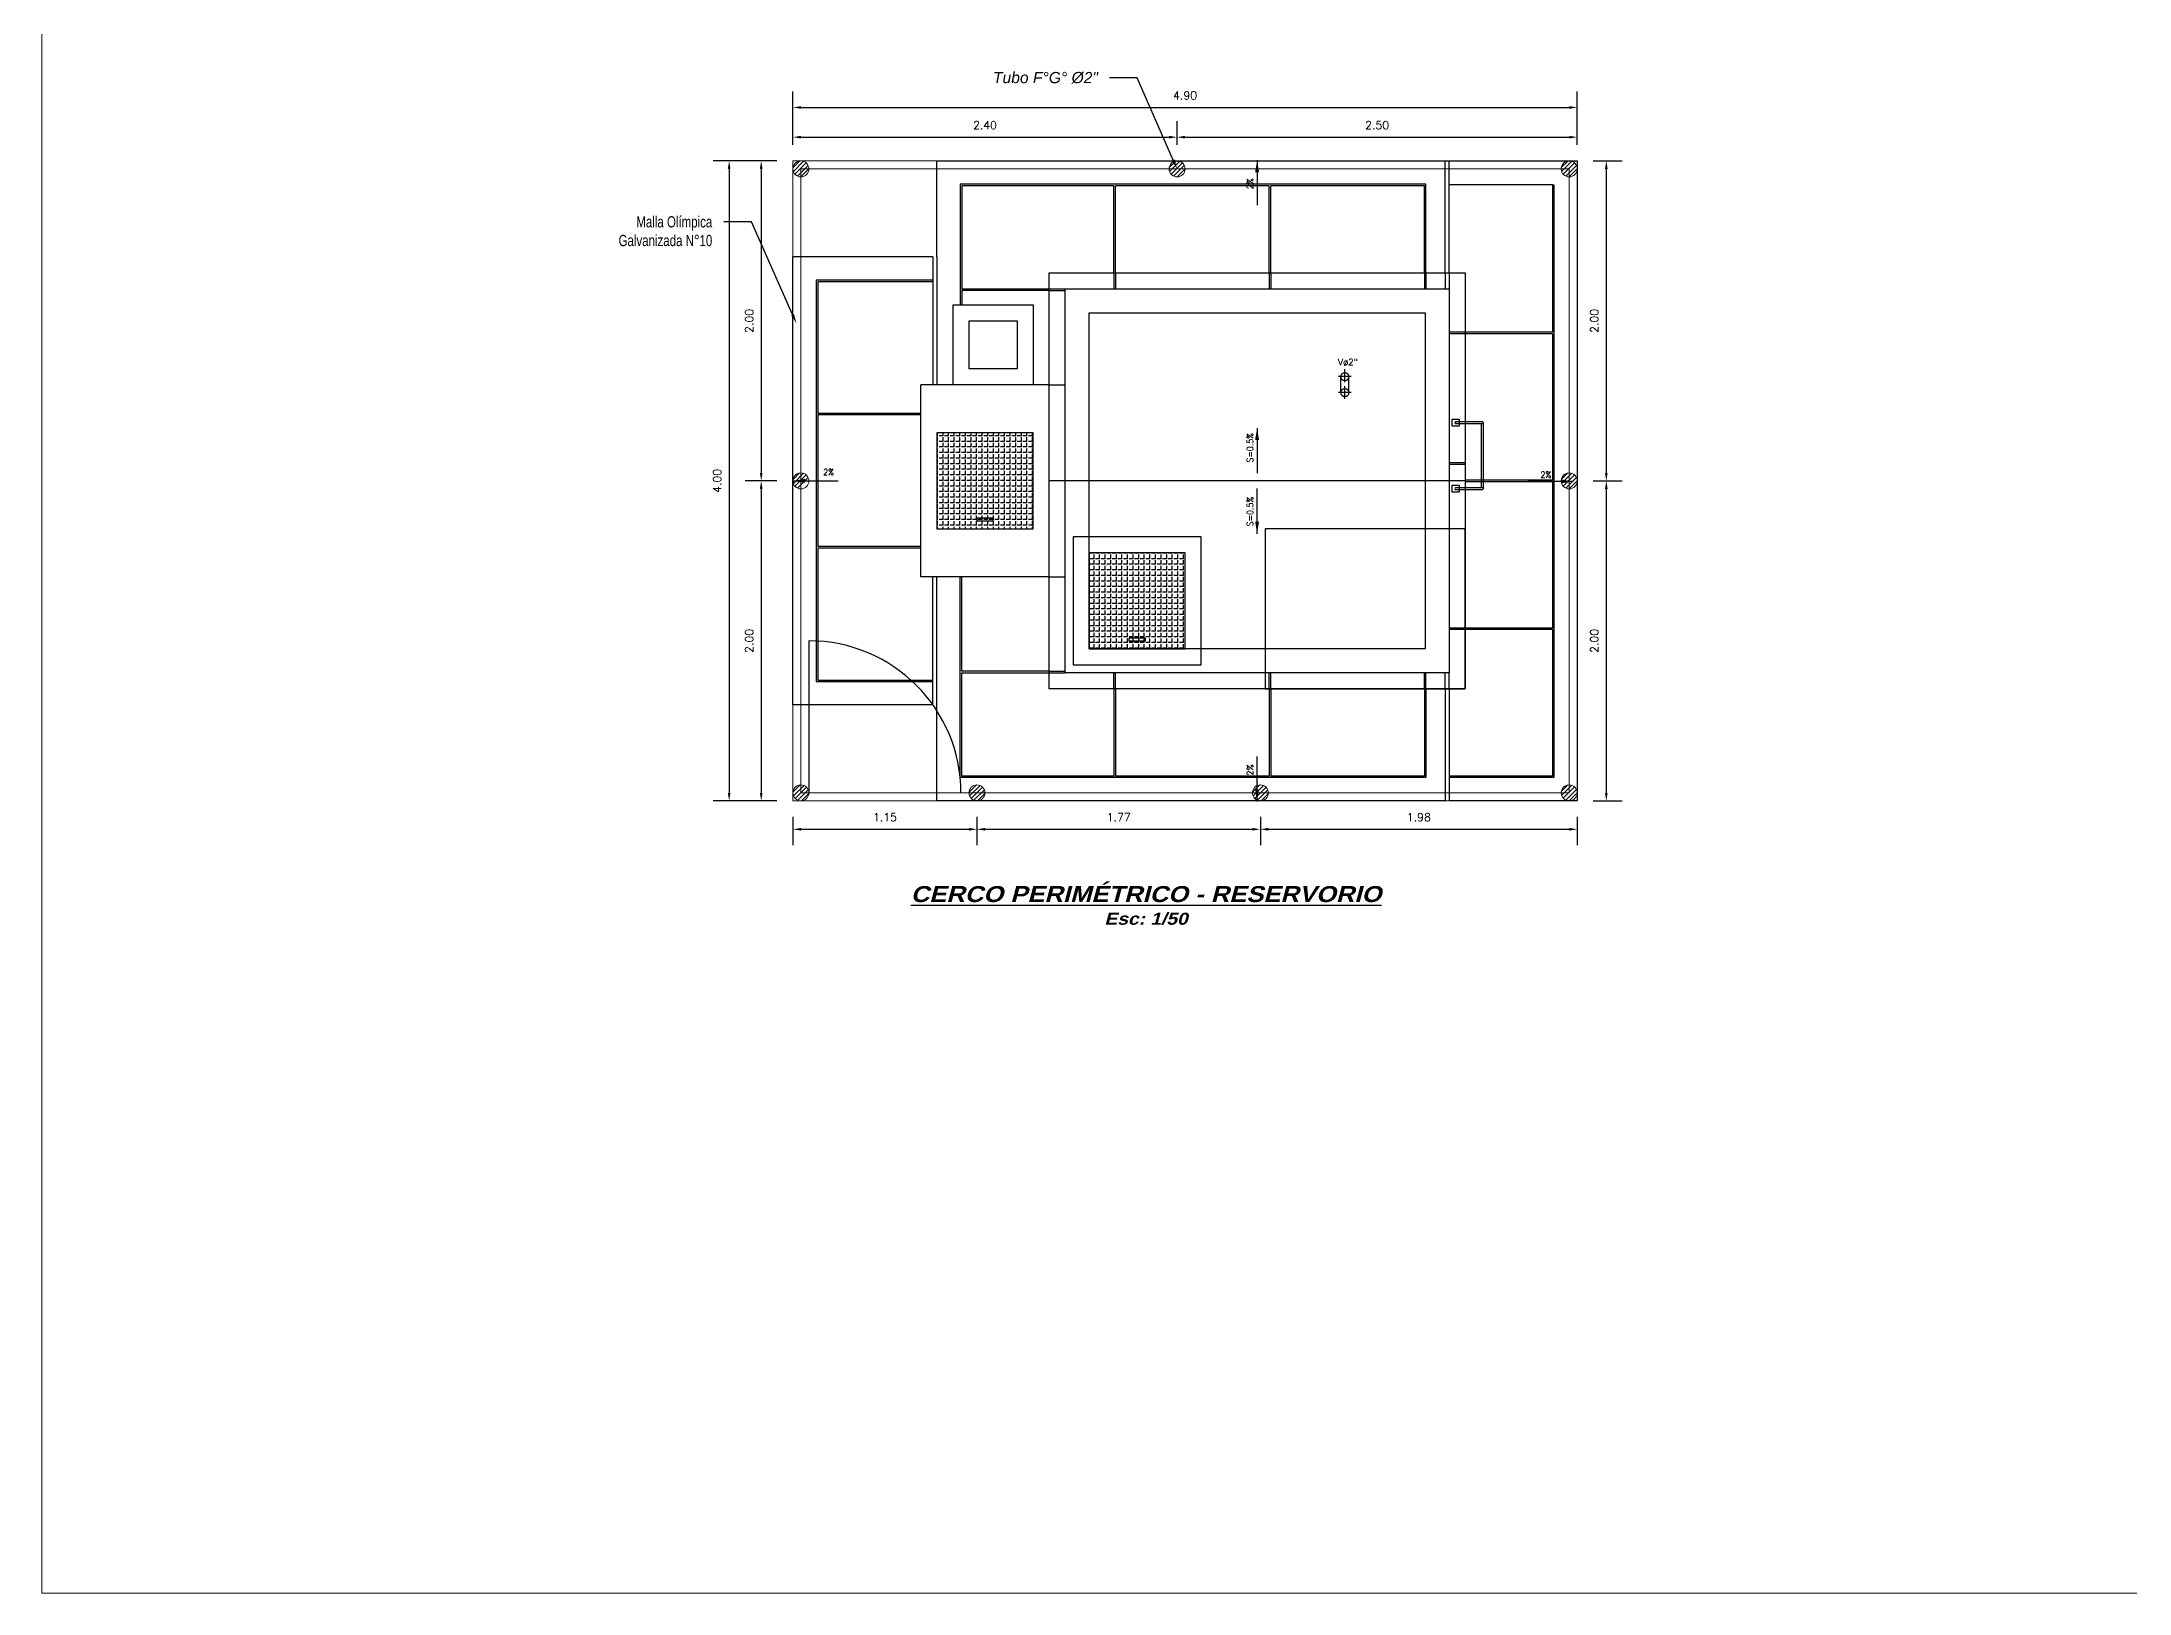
# Model space of a CAD drawing. Header units: metres. Extents: x -90 to 2507, y -28 to 972.
# Drawn here: x 2486.47 to 2499.52, y 953.39 to 963.09 of the extents above; entities that cross this region are included whole.
import ezdxf
from ezdxf import colors
from ezdxf.entities.mleader import LeaderData, LeaderLine
from ezdxf.enums import TextEntityAlignment as Align
from ezdxf.math import Vec2, Vec3

# ---------------------------------------------------------------- set-up
doc = ezdxf.new("R2010")
doc.units = ezdxf.units.M
doc.linetypes.add('HIDDEN', pattern=[9.524999999999999, 6.35, -3.175])
for name, color, linetype, lineweight in [('A-Door', 31, 'Continuous', 25), ('Acotado', 7, 'Continuous', 13), ('Cerco Malla', 252, 'Continuous', 15), ('Textos-Notas', 7, 'Continuous', 18), ('Textos-Titulos', 240, 'Continuous', 25)]:
    doc.layers.add(name, color=color, linetype=linetype, lineweight=lineweight)
for name, color, linetype in [('A-MURO', 6, 'Continuous'), ('A-NIVELES', 7, 'Continuous'), ('ACHURADOS', 254, 'Continuous'), ('G-textos-notas', 7, 'Continuous'), ('S-TUBERIAS-NUEVAS', 3, 'Continuous')]:
    doc.layers.add(name, color=color, linetype=linetype)
doc.styles.add('01COTAS', font='romans.shx')
doc.styles.add('Cota 75', font='arial.ttf')
doc.styles.get("Standard").update_dxf_attribs({"font": 'arial.ttf'})
doc.dimstyles.new('DIM-50-PLANTA', dxfattribs={"dimscale": 0.05, "dimtxt": 2, "dimasz": 2, "dimexe": 2, "dimexo": 2, "dimgap": 1, "dimtad": 1, "dimdec": 0, "dimlfac": 1000, "dimtxsty": '01COTAS', "dimcen": 25, "dimclrd": 9, "dimclre": 9, "dimclrt": 7, "dimadec": 0, "dimazin": 0, "dimtfac": 1, "dimtdec": 0, "dimtmove": 2, "dimatfit": 3, "dimfxl": 1, "dimtolj": 1, "dimtzin": 0, "dimarcsym": 0})
doc.dimstyles.new('DIM-50A-PLANTA', dxfattribs={"dimscale": 0.05, "dimtxt": 2, "dimasz": 2, "dimexe": 2, "dimexo": 2, "dimgap": 1, "dimtad": 1, "dimzin": 1, "dimdsep": 46, "dimtxsty": '01COTAS', "dimcen": 25, "dimclrd": 251, "dimclre": 20, "dimclrt": 7, "dimazin": 0, "dimtfac": 1, "dimtmove": 2, "dimatfit": 3, "dimfxl": 1, "dimtolj": 1, "dimtzin": 0, "dimarcsym": 0})
pattern_1 = [(90, (2355.722260534759, 768.712883487162), (-0.034925, 2.138539473011066e-18), [0.0254, -0.009525]), (180, (2355.722260534759, 768.712883487162), (-4.277078946022131e-18, -0.034925), [0.0254, -0.009525])]

# ---------------------------------------------------------------- blocks, each defined once
blk = doc.blocks.new('*D593')
at = {"layer": 'Acotado', "color": 20, "lineweight": -2, "transparency": 16777216}
for p, q in [((2491.16629839825, 958.2436853711034), (2491.16629839825, 958.0660583391171)), ((2492.316298398256, 958.2436853711015), (2492.316298398256, 958.0660583391171))]:
    blk.add_line(p, q, dxfattribs=at)
at = {"layer": 'Acotado', "color": 251, "lineweight": -2, "transparency": 16777216}
blk.add_line((2491.21629839825, 958.1660583391172), (2492.266298398256, 958.1660583391172), dxfattribs=at)
at = {"layer": 'Acotado', "color": 251, "transparency": 16777216}
for points in [[(2491.21629839825, 958.1743916724505), (2491.21629839825, 958.1577250057838), (2491.16629839825, 958.1660583391172)], [(2492.266298398256, 958.1743916724505), (2492.266298398256, 958.1577250057838), (2492.316298398256, 958.1660583391172)]]:
    blk.add_solid(points, dxfattribs=at)
at = {"layer": 'Defpoints', "color": 0, "transparency": 16777216}
for p in [(2491.16629839825, 958.3436853711034), (2492.316298398256, 958.3436853711015), (2492.316298398256, 958.1660583391172)]:
    blk.add_point(p, dxfattribs=at)
at = {"layer": 'Acotado', "color": 7, "transparency": 16777216, "insert": (2491.741298398253, 958.2410583391172), "char_height": 0.05, "attachment_point": 5, "style": '01COTAS'}
blk.add_mtext('\\A1;1.15', dxfattribs=at)
blk = doc.blocks.new('*D594')
at = {"layer": 'Acotado', "color": 20, "lineweight": -2, "transparency": 16777216}
for p, q in [((2492.316298398256, 958.2436853711015), (2492.316298398256, 958.0660583391171)), ((2494.087413575322, 958.2436853711015), (2494.087413575321, 958.0660583391142))]:
    blk.add_line(p, q, dxfattribs=at)
at = {"layer": 'Acotado', "color": 251, "lineweight": -2, "transparency": 16777216}
blk.add_line((2492.366298398256, 958.1660583391172), (2494.037413575321, 958.1660583391143), dxfattribs=at)
at = {"layer": 'Acotado', "color": 251, "transparency": 16777216}
for points in [[(2492.366298398256, 958.1743916724505), (2492.366298398256, 958.1577250057838), (2492.316298398256, 958.1660583391172)], [(2494.037413575321, 958.1743916724477), (2494.037413575321, 958.157725005781), (2494.087413575322, 958.1660583391142)]]:
    blk.add_solid(points, dxfattribs=at)
at = {"layer": 'Defpoints', "color": 0, "transparency": 16777216}
for p in [(2492.316298398256, 958.3436853711015), (2494.087413575322, 958.3436853711015), (2494.087413575322, 958.1660583391142)]:
    blk.add_point(p, dxfattribs=at)
at = {"layer": 'Acotado', "color": 7, "transparency": 16777216, "insert": (2493.201855986789, 958.2410583391157), "char_height": 0.05, "attachment_point": 5, "style": '01COTAS'}
blk.add_mtext('\\A1;1.77', dxfattribs=at)
blk = doc.blocks.new('*D595')
at = {"layer": 'Acotado', "color": 20, "lineweight": -2, "transparency": 16777216}
for p, q in [((2494.087413575322, 958.2436853711015), (2494.087413575321, 958.0660583391142)), ((2496.06629839825, 958.2436853711034), (2496.06629839825, 958.0660583391109))]:
    blk.add_line(p, q, dxfattribs=at)
at = {"layer": 'Acotado', "color": 251, "lineweight": -2, "transparency": 16777216}
blk.add_line((2494.137413575322, 958.1660583391142), (2496.01629839825, 958.166058339111), dxfattribs=at)
at = {"layer": 'Acotado', "color": 251, "transparency": 16777216}
for points in [[(2494.137413575322, 958.1743916724475), (2494.137413575322, 958.1577250057809), (2494.087413575322, 958.1660583391142)], [(2496.01629839825, 958.1743916724444), (2496.01629839825, 958.1577250057777), (2496.06629839825, 958.1660583391109)]]:
    blk.add_solid(points, dxfattribs=at)
at = {"layer": 'Defpoints', "color": 0, "transparency": 16777216}
for p in [(2494.087413575322, 958.3436853711015), (2496.06629839825, 958.3436853711034), (2496.06629839825, 958.1660583391109)]:
    blk.add_point(p, dxfattribs=at)
at = {"layer": 'Acotado', "color": 7, "transparency": 16777216, "insert": (2495.076855986786, 958.2410583391127), "char_height": 0.05, "attachment_point": 5, "style": '01COTAS'}
blk.add_mtext('\\A1;1.98', dxfattribs=at)
blk = doc.blocks.new('*D596')
at = {"layer": 'Acotado', "color": 20, "lineweight": -2, "transparency": 16777216}
for p, q in [((2491.16629839825, 962.4436853711036), (2491.16629839825, 962.5919714918141)), ((2493.56629839825, 962.4436853711044), (2493.56629839825, 962.5919714918141))]:
    blk.add_line(p, q, dxfattribs=at)
at = {"layer": 'Acotado', "color": 251, "lineweight": -2, "transparency": 16777216}
blk.add_line((2491.21629839825, 962.4919714918141), (2493.51629839825, 962.4919714918141), dxfattribs=at)
at = {"layer": 'Acotado', "color": 251, "transparency": 16777216}
for points in [[(2491.21629839825, 962.5003048251474), (2491.21629839825, 962.4836381584807), (2491.16629839825, 962.4919714918141)], [(2493.51629839825, 962.5003048251474), (2493.51629839825, 962.4836381584807), (2493.56629839825, 962.4919714918141)]]:
    blk.add_solid(points, dxfattribs=at)
at = {"layer": 'Defpoints', "color": 0, "transparency": 16777216}
for p in [(2493.56629839825, 962.4919714918141), (2491.16629839825, 962.3436853711036), (2493.56629839825, 962.3436853711044)]:
    blk.add_point(p, dxfattribs=at)
at = {"layer": 'Acotado', "color": 7, "transparency": 16777216, "insert": (2492.36629839825, 962.5669714918141), "char_height": 0.05, "attachment_point": 5, "style": '01COTAS'}
blk.add_mtext('\\A1;2.40', dxfattribs=at)
blk = doc.blocks.new('*D597')
at = {"layer": 'Acotado', "color": 20, "lineweight": -2, "transparency": 16777216}
for p, q in [((2493.56629839825, 962.4436853711044), (2493.56629839825, 962.5919714918141)), ((2496.06629839825, 962.4436853711036), (2496.06629839825, 962.591971491815))]:
    blk.add_line(p, q, dxfattribs=at)
at = {"layer": 'Acotado', "color": 251, "lineweight": -2, "transparency": 16777216}
blk.add_line((2493.61629839825, 962.4919714918142), (2496.01629839825, 962.491971491815), dxfattribs=at)
at = {"layer": 'Acotado', "color": 251, "transparency": 16777216}
for points in [[(2493.61629839825, 962.5003048251475), (2493.61629839825, 962.4836381584809), (2493.56629839825, 962.4919714918141)], [(2496.01629839825, 962.5003048251483), (2496.01629839825, 962.4836381584817), (2496.06629839825, 962.491971491815)]]:
    blk.add_solid(points, dxfattribs=at)
at = {"layer": 'Defpoints', "color": 0, "transparency": 16777216}
for p in [(2496.06629839825, 962.491971491815), (2493.56629839825, 962.3436853711044), (2496.06629839825, 962.3436853711036)]:
    blk.add_point(p, dxfattribs=at)
at = {"layer": 'Acotado', "color": 7, "transparency": 16777216, "insert": (2494.81629839825, 962.5669714918146), "char_height": 0.05, "attachment_point": 5, "style": '01COTAS'}
blk.add_mtext('\\A1;2.50', dxfattribs=at)
blk = doc.blocks.new('*D598')
at = {"layer": 'Acotado', "color": 20, "lineweight": -2, "transparency": 16777216}
for p, q in [((2496.166298398251, 962.343685371104), (2496.348067620358, 962.343685371104)), ((2496.166298398251, 960.3436853711039), (2496.348067620358, 960.3436853711039))]:
    blk.add_line(p, q, dxfattribs=at)
at = {"layer": 'Acotado', "color": 251, "lineweight": -2, "transparency": 16777216}
blk.add_line((2496.248067620358, 962.2936853711041), (2496.248067620358, 960.3936853711039), dxfattribs=at)
at = {"layer": 'Acotado', "color": 251, "transparency": 16777216}
for points in [[(2496.239734287024, 962.2936853711041), (2496.256400953691, 962.2936853711041), (2496.248067620358, 962.343685371104)], [(2496.239734287024, 960.3936853711039), (2496.256400953691, 960.3936853711039), (2496.248067620358, 960.3436853711039)]]:
    blk.add_solid(points, dxfattribs=at)
at = {"layer": 'Defpoints', "color": 0, "transparency": 16777216}
for p in [(2496.066298398251, 962.343685371104), (2496.066298398251, 960.3436853711039), (2496.248067620358, 960.3436853711039)]:
    blk.add_point(p, dxfattribs=at)
at = {"layer": 'Acotado', "color": 7, "transparency": 16777216, "insert": (2496.173067620357, 961.3436853711031), "char_height": 0.05, "attachment_point": 5, "rotation": 90, "style": '01COTAS'}
blk.add_mtext('\\A1;2.00', dxfattribs=at)
blk = doc.blocks.new('*D599')
at = {"layer": 'Acotado', "color": 20, "lineweight": -2, "transparency": 16777216}
for p, q in [((2496.166298398251, 960.3436853711039), (2496.348067620358, 960.3436853711039)), ((2496.166298398251, 958.3436853711039), (2496.348067620358, 958.3436853711039))]:
    blk.add_line(p, q, dxfattribs=at)
at = {"layer": 'Acotado', "color": 251, "lineweight": -2, "transparency": 16777216}
blk.add_line((2496.248067620358, 960.293685371104), (2496.248067620358, 958.3936853711039), dxfattribs=at)
at = {"layer": 'Acotado', "color": 251, "transparency": 16777216}
for points in [[(2496.239734287024, 960.293685371104), (2496.256400953691, 960.293685371104), (2496.248067620358, 960.3436853711039)], [(2496.239734287024, 958.3936853711039), (2496.256400953691, 958.3936853711039), (2496.248067620358, 958.3436853711039)]]:
    blk.add_solid(points, dxfattribs=at)
at = {"layer": 'Defpoints', "color": 0, "transparency": 16777216}
for p in [(2496.066298398251, 960.3436853711039), (2496.066298398251, 958.3436853711039), (2496.248067620358, 958.3436853711039)]:
    blk.add_point(p, dxfattribs=at)
at = {"layer": 'Acotado', "color": 7, "transparency": 16777216, "insert": (2496.173067620357, 959.343685371103), "char_height": 0.05, "attachment_point": 5, "rotation": 90, "style": '01COTAS'}
blk.add_mtext('\\A1;2.00', dxfattribs=at)
blk = doc.blocks.new('*D600')
at = {"layer": 'Acotado', "color": 20, "lineweight": -2, "transparency": 16777216}
for p, q in [((2491.066298398251, 962.343685371104), (2490.868109858591, 962.343685371104)), ((2491.066298398251, 960.3436853711039), (2490.868109858591, 960.3436853711039))]:
    blk.add_line(p, q, dxfattribs=at)
at = {"layer": 'Acotado', "color": 251, "lineweight": -2, "transparency": 16777216}
blk.add_line((2490.968109858591, 962.2936853711041), (2490.968109858591, 960.3936853711039), dxfattribs=at)
at = {"layer": 'Acotado', "color": 251, "transparency": 16777216}
for points in [[(2490.959776525257, 962.2936853711041), (2490.976443191924, 962.2936853711041), (2490.968109858591, 962.343685371104)], [(2490.959776525257, 960.3936853711039), (2490.976443191924, 960.3936853711039), (2490.968109858591, 960.3436853711039)]]:
    blk.add_solid(points, dxfattribs=at)
at = {"layer": 'Defpoints', "color": 0, "transparency": 16777216}
for p in [(2491.166298398251, 962.343685371104), (2490.968109858591, 960.3436853711039), (2491.166298398251, 960.3436853711039)]:
    blk.add_point(p, dxfattribs=at)
at = {"layer": 'Acotado', "color": 7, "transparency": 16777216, "insert": (2490.89310985859, 961.3436853711031), "char_height": 0.05, "attachment_point": 5, "rotation": 90, "style": '01COTAS'}
blk.add_mtext('\\A1;2.00', dxfattribs=at)
blk = doc.blocks.new('*D601')
at = {"layer": 'Acotado', "color": 20, "lineweight": -2, "transparency": 16777216}
for p, q in [((2491.066298398251, 960.3436853711039), (2490.868109858592, 960.3436853711039)), ((2491.066298398251, 958.3436853711039), (2490.868109858592, 958.3436853711039))]:
    blk.add_line(p, q, dxfattribs=at)
at = {"layer": 'Acotado', "color": 251, "lineweight": -2, "transparency": 16777216}
blk.add_line((2490.968109858592, 960.293685371104), (2490.968109858592, 958.3936853711039), dxfattribs=at)
at = {"layer": 'Acotado', "color": 251, "transparency": 16777216}
for points in [[(2490.959776525258, 960.293685371104), (2490.976443191925, 960.293685371104), (2490.968109858592, 960.3436853711039)], [(2490.959776525258, 958.3936853711039), (2490.976443191925, 958.3936853711039), (2490.968109858592, 958.3436853711039)]]:
    blk.add_solid(points, dxfattribs=at)
at = {"layer": 'Defpoints', "color": 0, "transparency": 16777216}
for p in [(2491.166298398251, 960.3436853711039), (2490.968109858592, 958.3436853711039), (2491.166298398251, 958.3436853711039)]:
    blk.add_point(p, dxfattribs=at)
at = {"layer": 'Acotado', "color": 7, "transparency": 16777216, "insert": (2490.893109858591, 959.343685371103), "char_height": 0.05, "attachment_point": 5, "rotation": 90, "style": '01COTAS'}
blk.add_mtext('\\A1;2.00', dxfattribs=at)
blk = doc.blocks.new('*D602')
at = {"layer": 'Acotado', "color": 20, "lineweight": -2, "transparency": 16777216}
for p, q in [((2491.066298398251, 962.343685371104), (2490.667812865684, 962.343685371104)), ((2491.066298398251, 958.3436853711039), (2490.667812865684, 958.3436853711039))]:
    blk.add_line(p, q, dxfattribs=at)
at = {"layer": 'Acotado', "color": 251, "lineweight": -2, "transparency": 16777216}
blk.add_line((2490.767812865684, 962.2936853711041), (2490.767812865684, 958.3936853711039), dxfattribs=at)
at = {"layer": 'Acotado', "color": 251, "transparency": 16777216}
for points in [[(2490.759479532351, 962.2936853711041), (2490.776146199018, 962.2936853711041), (2490.767812865684, 962.343685371104)], [(2490.759479532351, 958.3936853711039), (2490.776146199018, 958.3936853711039), (2490.767812865684, 958.3436853711039)]]:
    blk.add_solid(points, dxfattribs=at)
at = {"layer": 'Defpoints', "color": 0, "transparency": 16777216}
for p in [(2491.166298398251, 962.343685371104), (2490.767812865684, 958.3436853711039), (2491.166298398251, 958.3436853711039)]:
    blk.add_point(p, dxfattribs=at)
at = {"layer": 'Acotado', "color": 7, "transparency": 16777216, "insert": (2490.692812865684, 960.3436853711031), "char_height": 0.05, "attachment_point": 5, "rotation": 90, "style": '01COTAS'}
blk.add_mtext('\\A1;4.00', dxfattribs=at)
blk = doc.blocks.new('*D603')
at = {"layer": 'Acotado', "color": 20, "lineweight": -2, "transparency": 16777216}
for p, q in [((2491.16629839825, 962.4436853711036), (2491.16629839825, 962.7777559732486)), ((2496.06629839825, 962.4436853711036), (2496.06629839825, 962.7777559732486))]:
    blk.add_line(p, q, dxfattribs=at)
at = {"layer": 'Acotado', "color": 251, "lineweight": -2, "transparency": 16777216}
blk.add_line((2491.21629839825, 962.6777559732486), (2496.01629839825, 962.6777559732486), dxfattribs=at)
at = {"layer": 'Acotado', "color": 251, "transparency": 16777216}
for points in [[(2491.21629839825, 962.686089306582), (2491.21629839825, 962.6694226399153), (2491.16629839825, 962.6777559732486)], [(2496.01629839825, 962.686089306582), (2496.01629839825, 962.6694226399153), (2496.06629839825, 962.6777559732486)]]:
    blk.add_solid(points, dxfattribs=at)
at = {"layer": 'Defpoints', "color": 0, "transparency": 16777216}
for p in [(2496.06629839825, 962.6777559732486), (2491.16629839825, 962.3436853711036), (2496.06629839825, 962.3436853711036)]:
    blk.add_point(p, dxfattribs=at)
at = {"layer": 'Acotado', "color": 7, "transparency": 16777216, "insert": (2493.61629839825, 962.7527559732487), "char_height": 0.05, "attachment_point": 5, "style": '01COTAS'}
blk.add_mtext('\\A1;4.90', dxfattribs=at)

msp = doc.modelspace()

# ---------------------------------------------------------------- hatches: boundary and pattern name
at = {"layer": 'ACHURADOS'}
h = msp.add_hatch(dxfattribs=at)
h.set_pattern_fill('ANGLE', color=256, scale=0.005, angle=90, style=0)
h.set_pattern_definition(pattern_1)
h.paths.add_polyline_path([(2492.066294200682, 960.043676296353), (2492.666294200682, 960.043676296353), (2492.666294200682, 960.643676296353), (2492.066294200682, 960.643676296353)])
h = msp.add_hatch(dxfattribs=at)
h.set_pattern_fill('ANGLE', color=256, scale=0.005, angle=90, style=0)
h.set_pattern_definition(pattern_1)
h.paths.add_polyline_path([(2493.01629839825, 959.2936853711035), (2493.61629839825, 959.2936853711035), (2493.61629839825, 959.8936853711035), (2493.01629839825, 959.8936853711035)])
at = {"layer": 'Cerco Malla', "lineweight": 18}
h = msp.add_hatch(dxfattribs=at)
h.set_pattern_fill('ANSI31', color=5, scale=0.006)
h.set_pattern_definition([(45, (2491.16629839825, 962.1936853711036), (-0.0134703841816037, 0.0134703841816037), [])])
edge = h.paths.add_edge_path()
edge.add_arc((2491.216298398251, 962.2936853711035), 0.0500000000000682, 0, 360)
h = msp.add_hatch(dxfattribs=at)
h.set_pattern_fill('ANSI31', color=5, scale=0.006)
h.set_pattern_definition([(45, (2493.51629839825, 962.1936853711036), (-0.0134703841816037, 0.0134703841816037), [])])
edge = h.paths.add_edge_path()
edge.add_arc((2493.56629839825, 962.2936853711035), 0.0500000000000682, 0, 360)
h = msp.add_hatch(dxfattribs=at)
h.set_pattern_fill('ANSI31', color=5, scale=0.006)
h.set_pattern_definition([(45, (2495.96629839825, 962.1936853711036), (-0.0134703841816037, 0.0134703841816037), [])])
edge = h.paths.add_edge_path()
edge.add_arc((2496.01629839825, 962.2936853711035), 0.0500000000000682, 0, 360)
h = msp.add_hatch(dxfattribs=at)
h.set_pattern_fill('ANSI31', color=5, scale=0.006)
h.set_pattern_definition([(45, (2491.16629839825, 960.2436853711035), (-0.0134703841816037, 0.0134703841816037), [])])
edge = h.paths.add_edge_path()
edge.add_arc((2491.21629839825, 960.3436853711034), 0.0500000000000682, 0, 360)
h = msp.add_hatch(dxfattribs=at)
h.set_pattern_fill('ANSI31', color=5, scale=0.006)
h.set_pattern_definition([(45, (2495.96629839825, 960.2436853711026), (-0.0134703841816037, 0.0134703841816037), [])])
edge = h.paths.add_edge_path()
edge.add_arc((2496.01629839825, 960.3436853711025), 0.0500000000000682, 0, 360)
h = msp.add_hatch(dxfattribs=at)
h.set_pattern_fill('ANSI31', color=5, scale=0.006)
h.set_pattern_definition([(45, (2491.166298398252, 958.3436853711015), (-0.0134703841816037, 0.0134703841816037), [])])
edge = h.paths.add_edge_path()
edge.add_arc((2491.216298398253, 958.3936853711015), 0.0500000000000682, 0, 360)
h = msp.add_hatch(dxfattribs=at)
h.set_pattern_fill('ANSI31', color=5, scale=0.006)
h.set_pattern_definition([(45, (2492.266298398255, 958.3436853711015), (-0.0134703841816037, 0.0134703841816037), [])])
edge = h.paths.add_edge_path()
edge.add_arc((2492.316298398256, 958.3936853711015), 0.0500000000000682, 0, 360)
h = msp.add_hatch(dxfattribs=at)
h.set_pattern_fill('ANSI31', color=5, scale=0.006)
h.set_pattern_definition([(45, (2494.037413575321, 958.3436853711015), (-0.0134703841816037, 0.0134703841816037), [])])
edge = h.paths.add_edge_path()
edge.add_arc((2494.087413575322, 958.3936853711015), 0.0500000000000682, 0, 360)
h = msp.add_hatch(dxfattribs=at)
h.set_pattern_fill('ANSI31', color=5, scale=0.006)
h.set_pattern_definition([(45, (2495.96629839825, 958.2936853711034), (-0.0134703841816037, 0.0134703841816037), [])])
edge = h.paths.add_edge_path()
edge.add_arc((2496.01629839825, 958.3936853711034), 0.0500000000000682, 0, 360)

# ---------------------------------------------------------------- linework, layer by layer
at = {"color": 8, "linetype": 'HIDDEN', "ltscale": 0.5}
msp.add_line((2495.26629839825, 959.8436853711036), (2495.26629839825, 959.1436853711035), dxfattribs=at)
for points in [[(2493.17129839825, 961.6436853711035), (2493.17129839825, 961.5436853711035)], [(2493.18129839825, 961.6436853711035), (2493.18129839825, 961.5436853711035)], [(2494.14129839825, 961.6436853711035), (2494.14129839825, 961.5436853711035)], [(2494.15129839825, 961.6436853711035), (2494.15129839825, 961.5436853711035)], [(2495.11129839825, 961.6436853711035), (2495.11129839825, 961.5436853711035)], [(2495.12129839825, 961.6436853711035), (2495.12129839825, 961.5436853711035)], [(2495.24129839825, 961.6436853711035), (2495.24129839825, 961.5436853711035)], [(2495.26629839825, 961.6436853711035), (2495.26629839825, 961.5436853711035)], [(2492.76629839825, 961.5436853711035), (2492.86629839825, 961.5436853711035)], [(2492.76629839825, 961.5336853711035), (2492.86629839825, 961.5336853711035)], [(2495.36629839825, 961.2736853711035), (2495.26629839825, 961.2736853711035)], [(2495.36629839825, 961.2636853711035), (2495.26629839825, 961.2636853711035)], [(2492.76629839825, 960.9436853711035), (2492.86629839825, 960.9436853711035)], [(2495.36629839825, 960.4556853711034), (2495.26629839825, 960.4556853711034)], [(2495.36629839825, 960.4456853711034), (2495.26629839825, 960.4456853711034)], [(2492.76629839825, 959.7436853711034), (2492.86629839825, 959.7436853711034)], [(2495.36629839825, 959.4236853711035), (2495.26629839825, 959.4236853711035)], [(2495.36629839825, 959.4136853711035), (2495.26629839825, 959.4136853711035)], [(2492.76629839825, 959.1536853711035), (2492.86629839825, 959.1536853711035)], [(2492.76629839825, 959.1436853711035), (2492.86629839825, 959.1436853711035)], [(2493.17129839825, 959.0436853711035), (2493.17129839825, 959.1436853711035)], [(2493.18129839825, 959.0436853711035), (2493.18129839825, 959.1436853711035)], [(2494.14129839825, 959.0436853711035), (2494.14129839825, 959.1436853711035)], [(2494.15129839825, 959.0436853711035), (2494.15129839825, 959.1436853711035)], [(2495.11129839825, 959.0436853711035), (2495.11129839825, 959.1436853711035)], [(2495.12129839825, 959.0436853711035), (2495.12129839825, 959.1436853711035)], [(2495.24129839825, 959.0436853711035), (2495.24129839825, 959.1436853711035)], [(2495.26629839825, 959.0436853711035), (2495.26629839825, 959.1436853711035)]]:
    msp.add_lwpolyline(points, dxfattribs=at)
for points in [[(2495.26629839825, 959.1436853711035), (2492.86629839825, 959.1436853711035), (2492.86629839825, 961.5436853711035), (2495.26629839825, 961.5436853711035)], [(2495.11629839825, 959.2936853711035), (2493.01629839825, 959.2936853711035), (2493.01629839825, 961.3936853711035), (2495.11629839825, 961.3936853711035)]]:
    msp.add_lwpolyline(points, close=True, dxfattribs=at)
at = {"color": 8}
for points in [[(2494.654255757414, 960.9950707251509), (2494.574886915379, 960.9950707251509)], [(2494.614571336397, 960.9615936032166), (2494.614571336397, 961.040962445251)], [(2494.654255757414, 960.8954841099239), (2494.574886915379, 960.8954841099239)], [(2494.614571336397, 960.8557996889067), (2494.614571336397, 960.9351685309412)]]:
    msp.add_lwpolyline(points, dxfattribs=at)
msp.add_lwpolyline([(2495.30629839825, 960.7136853711035), (2495.30629839825, 960.7006853711035)])
at = {"layer": 'A-Door', "color": 31, "linetype": 'Continuous', "lineweight": 25}
msp.add_line((2491.266298398253, 959.3436853711045), (2491.266298398253, 958.3936853711034), dxfattribs=at)
msp.add_arc((2491.266298398253, 958.3936853711034), 0.9500000000001008, 0, 90, dxfattribs=at)
at = {"layer": 'A-MURO', "color": 1, "ltscale": 0.18}
for p, q in [((2492.06629839825, 961.7436853711034), (2492.06629839825, 962.3436853711036)), ((2492.06629839825, 962.3436853711036), (2496.06629839825, 962.3436853711036)), ((2496.06629839825, 962.3436853711036), (2496.06629839825, 958.3436853711034)), ((2495.91129839825, 962.1936853711035), (2495.91129839825, 961.2736853711035)), ((2491.16629839825, 958.9436853711035), (2491.16629839825, 961.7436853711034)), ((2492.04129839825, 961.7436853711034), (2491.16629839825, 961.7436853711034)), ((2495.91129839825, 961.2636853711035), (2495.91129839825, 960.3486853711034)), ((2491.96629839825, 960.7656853711035), (2491.32129839825, 960.7656853711035)), ((2491.96629839825, 960.7556853711035), (2491.32129839825, 960.7556853711035)), ((2495.91129839825, 960.3386853711035), (2495.91129839825, 959.4236853711035)), ((2491.96629839825, 959.9326853711035), (2491.32129839825, 959.9326853711035)), ((2491.96629839825, 959.9226853711035), (2491.32129839825, 959.9226853711035)), ((2495.24129839825, 958.3436853711034), (2492.06629839825, 958.3436853711034)), ((2496.06629839825, 958.3436853711034), (2495.26629839825, 958.3436853711034))]:
    msp.add_line(p, q, dxfattribs=at)
at = {"layer": 'A-MURO', "color": 2, "ltscale": 0.18}
for p, q in [((2491.96629839825, 959.7436853711034), (2491.96629839825, 960.9436853711035)), ((2492.76629839825, 960.9436853711035), (2491.96629839825, 960.9436853711035)), ((2492.76629839825, 959.7436853711034), (2491.96629839825, 959.7436853711034))]:
    msp.add_line(p, q, dxfattribs=at)
at = {"layer": 'A-MURO', "color": 1, "ltscale": 0.18}
for points in [[(2495.24129839825, 961.6436853711035), (2495.24129839825, 962.3436853711036)], [(2495.26629839825, 961.6436853711035), (2495.26629839825, 962.3436853711036)], [(2495.12129839825, 961.6436853711035), (2495.12129839825, 962.1986853711035), (2492.21129839825, 962.1986853711035), (2492.21129839825, 961.4436853711035)], [(2493.17129839825, 962.1886853711035), (2492.22129839825, 962.1886853711035), (2492.22129839825, 961.5436853711035), (2492.76629839825, 961.5436853711035)], [(2493.17129839825, 961.6436853711035), (2493.17129839825, 962.1886853711035)], [(2494.14129839825, 962.1886853711035), (2493.18129839825, 962.1886853711035)], [(2493.18129839825, 961.6436853711035), (2493.18129839825, 962.1886853711035)], [(2494.14129839825, 961.6436853711035), (2494.14129839825, 962.1886853711035)], [(2495.11129839825, 961.6436853711035), (2495.11129839825, 962.1886853711035), (2494.15129839825, 962.1886853711035)], [(2494.15129839825, 961.6436853711035), (2494.15129839825, 962.1886853711035)], [(2495.92129839825, 962.1936853711035), (2495.92129839825, 958.4886853711035), (2495.26629839825, 958.4886853711035)], [(2495.91629839825, 962.1936853711035), (2495.26629839825, 962.1936853711035)], [(2492.04129839825, 961.7436853711034), (2492.04129839825, 960.9436853711035)], [(2492.06629839825, 961.7436853711034), (2492.06629839825, 960.9436853711035)], [(2492.04129839825, 961.5986853711034), (2491.31129839825, 961.5986853711034), (2491.31129839825, 959.0886853711035), (2492.04129839825, 959.0886853711035)], [(2492.04129839825, 961.5886853711035), (2491.32129839825, 961.5886853711035), (2491.32129839825, 960.7656853711035)], [(2492.22129839825, 961.5336853711035), (2492.22129839825, 961.4436853711035)], [(2492.76629839825, 961.5336853711035), (2492.22129839825, 961.5336853711035)], [(2495.91129839825, 961.2736853711035), (2495.36629839825, 961.2736853711035)], [(2495.91129839825, 961.2636853711035), (2495.36629839825, 961.2636853711035)], [(2491.32129839825, 960.7556853711035), (2491.32129839825, 959.9326853711035)], [(2495.36629839825, 960.3436853711036), (2492.76629839825, 960.3436853711036)], [(2495.91129839825, 960.3486853711034), (2495.36629839825, 960.3486853711034)], [(2495.91129839825, 960.3386853711035), (2495.36629839825, 960.3386853711035)], [(2491.32129839825, 959.9226853711035), (2491.32129839825, 959.0986853711034), (2492.04129839825, 959.0986853711034)], [(2492.04129839825, 958.9436853711035), (2492.04129839825, 959.7436853711034)], [(2492.06629839825, 958.9436853711035), (2492.06629839825, 959.7436853711034)], [(2495.12129839825, 959.0436853711035), (2495.12129839825, 958.4886853711035), (2492.21129839825, 958.4886853711035), (2492.21129839825, 959.7436853711034)], [(2492.22129839825, 959.1536853711035), (2492.22129839825, 959.7436853711034)], [(2495.91129839825, 959.4136853711035), (2495.91129839825, 958.4986853711035), (2495.26629839825, 958.4986853711035)], [(2495.91129839825, 959.4236853711035), (2495.36629839825, 959.4236853711035)], [(2495.91129839825, 959.4136853711035), (2495.36629839825, 959.4136853711035)], [(2492.76629839825, 959.1536853711035), (2492.22129839825, 959.1536853711035)], [(2493.17129839825, 958.4986853711035), (2492.22129839825, 958.4986853711035), (2492.22129839825, 959.1436853711035), (2492.76629839825, 959.1436853711035)], [(2493.17129839825, 959.0436853711035), (2493.17129839825, 958.4986853711035)], [(2493.18129839825, 959.0436853711035), (2493.18129839825, 958.4986853711035)], [(2494.14129839825, 959.0436853711035), (2494.14129839825, 958.4986853711035)], [(2495.11129839825, 959.0436853711035), (2495.11129839825, 958.4986853711035), (2494.15129839825, 958.4986853711035)], [(2494.15129839825, 959.0436853711035), (2494.15129839825, 958.4986853711035)], [(2495.24129839825, 959.0436853711035), (2495.24129839825, 958.3436853711034)], [(2495.26629839825, 959.0436853711035), (2495.26629839825, 958.3436853711034)], [(2492.04129839825, 958.9436853711035), (2491.16629839825, 958.9436853711035)], [(2492.06629839825, 958.3436853711034), (2492.06629839825, 958.9436853711035)], [(2494.14129839825, 958.4986853711035), (2493.18129839825, 958.4986853711035)]]:
    msp.add_lwpolyline(points, dxfattribs=at)
at = {"layer": 'A-MURO', "ltscale": 0.18}
msp.add_lwpolyline([(2495.36629839825, 959.0436853711035), (2492.76629839825, 959.0436853711035), (2492.76629839825, 961.6436853711035), (2495.36629839825, 961.6436853711035)], close=True, dxfattribs=at)
at = {"layer": 'A-MURO', "color": 1, "ltscale": 0.18}
for points in [[(2492.666413383289, 961.4436853711035), (2492.666413383289, 960.9436853711035), (2492.166413383289, 960.9436853711035), (2492.166413383289, 961.4436853711035)], [(2492.566413383289, 961.3436853711034), (2492.566413383289, 961.0436853711035), (2492.266413383289, 961.0436853711035), (2492.266413383289, 961.3436853711034)]]:
    msp.add_lwpolyline(points, close=True, dxfattribs=at)
at = {"layer": 'A-MURO', "color": 2, "ltscale": 0.18}
for points in [[(2492.066294200682, 960.043676296353), (2492.666294200682, 960.043676296353), (2492.666294200682, 960.643676296353), (2492.066294200682, 960.643676296353)], [(2495.36629839825, 960.0436853711035), (2494.11629839825, 960.0436853711035), (2494.11629839825, 959.0436853711035), (2495.36629839825, 959.0436853711035)], [(2492.91629839825, 959.1936853711035), (2493.71629839825, 959.1936853711035), (2493.71629839825, 959.9936853711034), (2492.91629839825, 959.9936853711034)], [(2493.01629839825, 959.2936853711035), (2493.61629839825, 959.2936853711035), (2493.61629839825, 959.8936853711035), (2493.01629839825, 959.8936853711035)]]:
    msp.add_lwpolyline(points, close=True, dxfattribs=at)
at = {"layer": 'A-MURO', "color": 2, "linetype": 'Continuous', "ltscale": 0.003}
for points in [[(2492.316792314105, 960.1134876815626), (2492.415999446587, 960.1134876815626), (2492.415999446587, 960.0925442660051), (2492.316792314105, 960.0925442660051)], [(2493.266796511673, 959.363496756313), (2493.366003644155, 959.363496756313), (2493.366003644155, 959.3425533407557), (2493.266796511673, 959.3425533407557)]]:
    msp.add_lwpolyline(points, close=True, dxfattribs=at)
at = {"layer": 'Acotado', "color": 1}
msp.add_lwpolyline([(2486.473150612424, 971.9133751334393), (2507.459333688817, 971.9133751334393), (2507.459333688817, 953.3908505455695), (2486.473150612424, 953.3908505455695)], close=True, dxfattribs=at)
at = {"layer": 'Cerco Malla', "color": 85, "true_color": 0x58ba48}
for points in [[(2491.16629839825, 962.3436853711036), (2496.06629839825, 962.3436853711036), (2496.06629839825, 958.3436853711034), (2491.16629839825, 958.3436853711034)], [(2491.21629839825, 962.2936853711036), (2496.01629839825, 962.2936853711036), (2496.01629839825, 958.3936853711034), (2491.21629839825, 958.3936853711034)]]:
    msp.add_lwpolyline(points, close=True, dxfattribs=at)
at = {"layer": 'Cerco Malla', "color": 5, "lineweight": 18}
for centre in [(2491.216298398251, 962.2936853711035), (2493.56629839825, 962.2936853711044), (2496.01629839825, 962.2936853711044), (2491.21629839825, 960.3436853711034), (2496.01629839825, 960.3436853711034), (2491.216298398253, 958.3936853711015), (2492.316298398256, 958.3936853711015), (2494.087413575322, 958.3936853711015), (2496.01629839825, 958.3936853711034)]:
    msp.add_circle(centre, 0.05, dxfattribs=at)
at = {"layer": 'S-TUBERIAS-NUEVAS', "color": 2}
for p, q in [((2495.473887052176, 960.7136853711035), (2495.30629839825, 960.7136853711035)), ((2495.47929836604, 960.7006853711035), (2495.30629839825, 960.7006853711035)), ((2495.46629836604, 960.7006853711035), (2495.46629836604, 960.3006853711034)), ((2495.47929836604, 960.7079731776403), (2495.47929836604, 960.2933975645667)), ((2495.47929836604, 960.3006853711034), (2495.30629839825, 960.3006853711034)), ((2495.473887052176, 960.2876853711035), (2495.30629839825, 960.2876853711035))]:
    msp.add_line(p, q, dxfattribs=at)
at = {"layer": 'S-TUBERIAS-NUEVAS'}
for points in [[(2494.589132604975, 960.8954841099238), (2494.589132604975, 960.9950707251509)], [(2494.640010067818, 960.8954841099238), (2494.640010067818, 960.9950707251509)]]:
    msp.add_lwpolyline(points, dxfattribs=at)
at = {"layer": 'S-TUBERIAS-NUEVAS', "color": 2}
for points in [[(2495.284096714664, 960.7291803980585), (2495.328121933544, 960.7291803980585), (2495.328121933544, 960.6851903441485), (2495.284096714664, 960.6851903441485)], [(2495.284096714664, 960.3161803980585), (2495.328121933544, 960.3161803980585), (2495.328121933544, 960.2721903441485), (2495.284096714664, 960.2721903441485)]]:
    msp.add_lwpolyline(points, close=True, dxfattribs=at)
at = {"layer": 'S-TUBERIAS-NUEVAS'}
for centre in [(2494.614571336397, 960.9950707251509), (2494.614571336397, 960.8954841099238)]:
    msp.add_circle(centre, 0.02543873142131176, dxfattribs=at)
at = {"layer": 'S-TUBERIAS-NUEVAS', "color": 2}
for centre, radius, start, end in [((2495.310050240457, 960.7071853711035), 0.007505086271515447, 119.9938213022516, 240.0061786979618), ((2495.473088273398, 960.7075094285605), 0.006227384188526857, 4.27073143923695, 82.63043863059094), ((2495.310050240457, 960.2941853711035), 0.007505086271515447, 119.9938213022516, 240.0061786979618), ((2495.473088273398, 960.2938613136465), 0.006227384188526857, 277.369561369409, 355.729268560763)]:
    msp.add_arc(centre, radius, start, end, dxfattribs=at)

# ---------------------------------------------------------------- texts
at = {"layer": 'A-NIVELES', "linetype": 'HIDDEN', "lineweight": 13, "ltscale": 0.5, "insert": (2494.491896156007, 961.1066356968715), "char_height": 0.04, "attachment_point": 1, "style": '01COTAS'}
msp.add_mtext_dynamic_manual_height_columns('\\pxi-3,l5,t1;Vø2"', width=1.193961868130402, gutter_width=10, heights=[0.26272094614178], dxfattribs=at)
at = {"layer": 'G-textos-notas', "color": 7, "style": '01COTAS', "width": 0.9}
for s, p in [('2%%%', (2494.042572695857, 962.2348373445963)), ('S=0.5%%%', (2494.042572695857, 960.6431479320365)), ('S=0.5%%%', (2494.042572695857, 960.244794238742)), ('2%%%', (2494.042572695857, 958.5707430752717))]:
    msp.add_text(s, height=0.04, rotation=90, dxfattribs=at).set_placement(p, align=Align.RIGHT)
for p in [(2491.422863139663, 960.378529325519), (2495.904775924756, 960.3617389180773)]:
    msp.add_text('2%%%', height=0.04, dxfattribs=at).set_placement(p, align=Align.RIGHT)
at = {"layer": 'Textos-Titulos', "ltscale": 0.02, "insert": (2490.425350635777, 957.8110442765433), "char_height": 0.09, "width": 5.894176253031135, "attachment_point": 1, "style": 'Cota 75'}
msp.add_mtext('\\pxqc;{\\fArial Black|b1|i1|c0|p34;\\H1.1111x;\\LCERCO PERIMÉTRICO - RESERVORIO\\P\\H0.75x;\\lEsc: 1/50}', dxfattribs=at)

# ---------------------------------------------------------------- dimensions: what is measured, and where the dimension line sits
at = {"layer": 'Acotado'}
for p1, p2, distance, picture, middle in [((2491.16629839825, 962.3436853711036), (2496.06629839825, 962.3436853711036), 0.33407060214506146, '*D603', (2493.61629839825, 962.7527559732487)), ((2491.16629839825, 962.3436853711036), (2493.56629839825, 962.3436853711044), 0.14828612070971303, '*D596', (2492.36629839825, 962.5669714918141)), ((2491.16629839825, 962.3436853711036), (2491.16629839825, 958.3436853711034), -0.3984855325661556, '*D602', (2490.692812865684, 960.3436853711031)), ((2491.16629839825, 962.3436853711036), (2491.16629839825, 960.3436853711034), -0.19818853965898597, '*D600', (2490.89310985859, 961.3436853711031)), ((2496.06629839825, 962.3436853711036), (2496.06629839825, 960.3436853711034), 0.18176922210795965, '*D598', (2496.173067620357, 961.3436853711031)), ((2491.16629839825, 958.3436853711034), (2492.316298398256, 958.3436853711015), -0.17762703198434338, '*D593', (2491.741298398253, 958.2410583391172))]:
    dim = msp.add_aligned_dim(p1=p1, p2=p2, distance=distance, dimstyle='DIM-50A-PLANTA', override={"dimtxt": 1, "dimasz": 1}, dxfattribs=at)
    dim.commit()
    dim.dimension.update_dxf_attribs({"geometry": picture, "text_midpoint": middle})
for base, p1, p2, angle, picture, middle in [((2496.06629839825, 962.491971491815), (2493.56629839825, 962.3436853711044), (2496.06629839825, 962.3436853711036), 180.000000000019, '*D597', (2494.81629839825, 962.5669714918146)), ((2490.968109858592, 958.3436853711039), (2491.16629839825, 960.3436853711034), (2491.16629839825, 958.3436853711034), 90, '*D601', (2490.893109858591, 959.343685371103)), ((2496.248067620358, 958.3436853711039), (2496.06629839825, 960.3436853711034), (2496.06629839825, 958.3436853711034), 90, '*D599', (2496.173067620357, 959.343685371103)), ((2494.087413575322, 958.1660583391142), (2492.316298398256, 958.3436853711015), (2494.087413575322, 958.3436853711015), 179.9999999999037, '*D594', (2493.201855986789, 958.2410583391157)), ((2496.06629839825, 958.1660583391109), (2494.087413575322, 958.3436853711015), (2496.06629839825, 958.3436853711034), 179.9999999999037, '*D595', (2495.076855986786, 958.2410583391127))]:
    dim = msp.add_linear_dim(base=base, p1=p1, p2=p2, angle=angle, dimstyle='DIM-50A-PLANTA', override={"dimtxt": 1, "dimasz": 1}, dxfattribs=at)
    dim.commit()
    dim.dimension.update_dxf_attribs({"geometry": picture, "text_midpoint": middle})

# ---------------------------------------------------------------- leaders
at = {"layer": 'G-textos-notas'}
for points in [[(2494.06629839825, 962.3477804679097), (2494.06629839825, 962.0661118855413)], [(2494.06629839825, 960.6737293044395), (2494.06629839825, 960.3920607220713)], [(2491.16629839825, 960.3436853711034), (2491.447966980618, 960.3436853711034)], [(2494.06629839825, 960.0136414377674), (2494.06629839825, 960.2953100201358)], [(2496.04069061345, 960.3403158784814), (2495.759022031082, 960.3403158784814)], [(2494.06629839825, 958.3395902742974), (2494.06629839825, 958.6212588566656)]]:
    msp.add_leader(points, dimstyle='DIM-50-PLANTA', override={"dimasz": 1.5, "dimtad": 0, "dimcen": 1.393144907654869}, dxfattribs=at)
at = {"layer": 'Textos-Notas', "color": 7}
ml = msp.add_multileader_mtext('Standard', dxfattribs=at)
ml.set_content('{\\fArial|b0|i1|c0|p34;Tubo F°G° %%C2"}', color=7)
ml.set_leader_properties()
ml.build(insert=Vec2(0, 0))
ml.multileader.update_dxf_attribs({"arrow_head_size": 0.06})
ctx = ml.context
ctx.base_point, ctx.char_height, ctx.arrow_head_size, ctx.landing_gap_size, ctx.plane_origin = Vec3(2492.348922597454, 962.8620602561814), 0.07, 0.06, 0.07200000000000001, Vec3(2493.571229405448, 964.4787927782947)
ctx.text_align_type = 2
notes = []
notes.append((ctx, [(0, (1, 1, 0), (2493.317990146443, 962.8620602561814), (-1, 0), 0.1736282584019937, [(0, [(2493.56629839825, 962.2936853711044)], 0, [])])]))
ctx.mtext.insert, ctx.mtext.alignment, ctx.mtext.flow_direction = Vec3(2493.072361888041, 962.899519328487), 3, 5
ml = msp.add_multileader_mtext('Standard', dxfattribs=at)
ml.set_content('{\\fSwis721 LtCn BT|b0|i0|c0|p34;Malla Olímpica \\PGalvanizada N°10}', color=7)
ml.set_leader_properties()
ml.build(insert=Vec2(0, 0))
ml.multileader.update_dxf_attribs({"arrow_head_size": 0.06})
ctx = ml.context
ctx.base_point, ctx.char_height, ctx.arrow_head_size, ctx.landing_gap_size, ctx.plane_origin = Vec3(2490.012985983428, 961.9620697044006), 0.07, 0.06, 0.07200000000000001, Vec3(2491.099552190874, 962.8452721183468)
ctx.text_align_type = 2
notes.append((ctx, [(0, (1, 1, 0), (2490.908228920729, 961.9620697044006), (-1, 0), 0.1736282584019937, [(0, [(2491.188092300898, 961.3285019451807)], 0, [])])]))
ctx.mtext.insert, ctx.mtext.alignment, ctx.mtext.flow_direction = Vec3(2490.662600662327, 961.9978265851346), 3, 5
for ctx, leaders in notes:
    for number, flags, end, landing, length, lines in leaders:
        leader = LeaderData()
        leader.index, (leader.has_last_leader_line, leader.has_dogleg_vector, leader.attachment_direction) = number, flags
        leader.last_leader_point, leader.dogleg_vector, leader.dogleg_length = Vec3(end), Vec3(landing), length
        for number, points, colour, breaks in lines:
            line = LeaderLine()
            line.index, line.vertices, line.color, line.breaks = number, Vec3.list(points), colors.encode_raw_color(colour), breaks
            leader.lines.append(line)
        ctx.leaders.append(leader)

doc.saveas('drawing.dxf')
